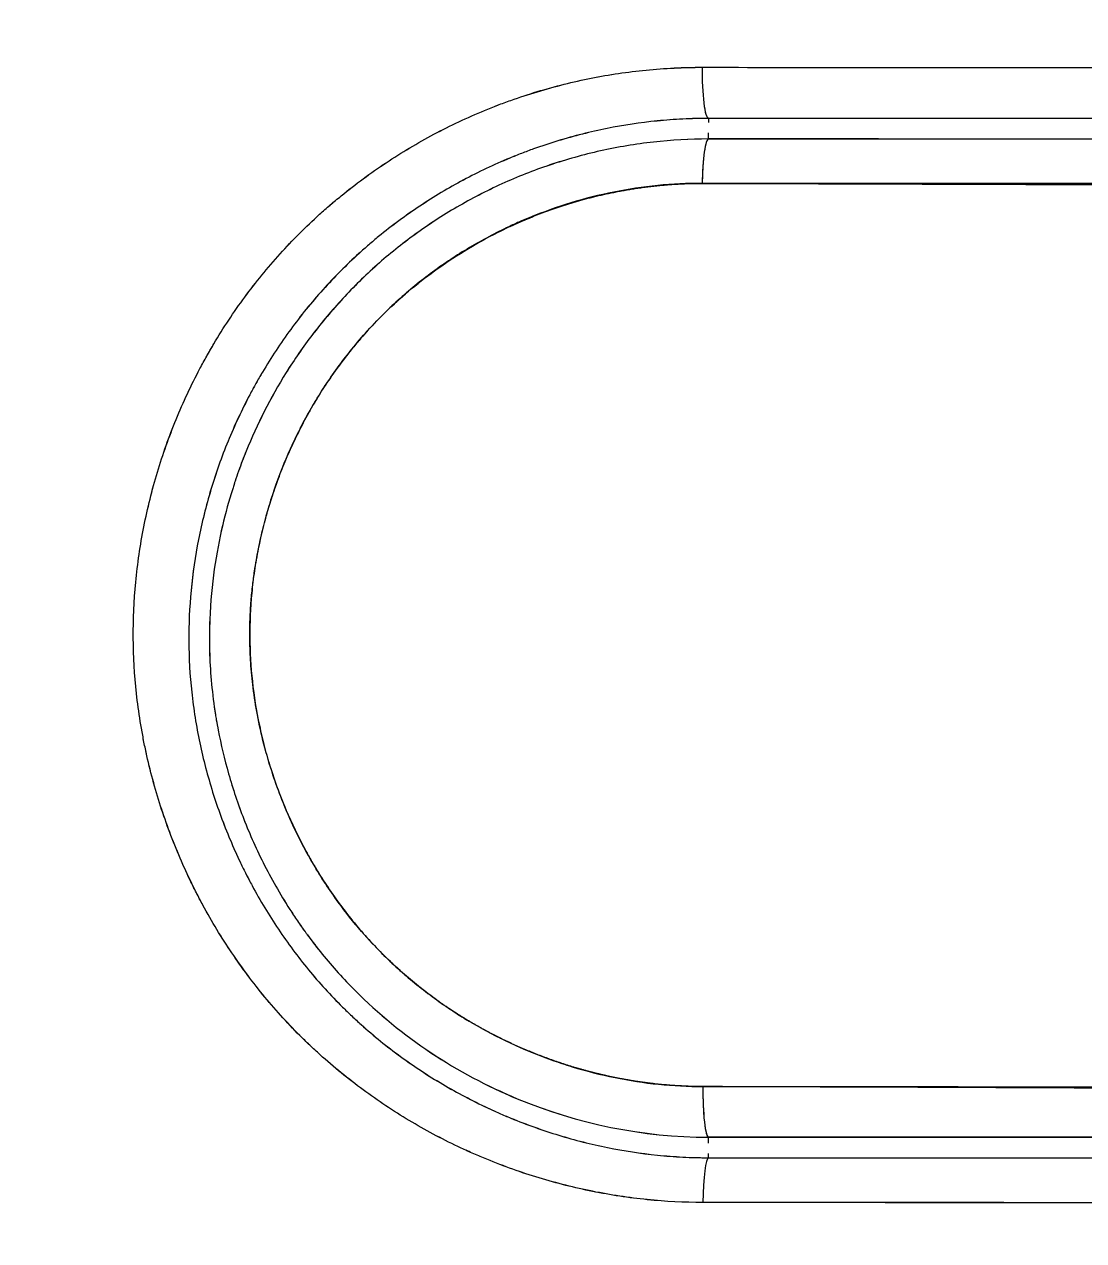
# Model space of a CAD drawing. Extents: x 2963 to 9049, y -570 to 1982.
# Drawn here: x 6629.05 to 6640.15, y 195.78 to 208.52 of the extents above; entities that cross this region are included whole.
import ezdxf

# ---------------------------------------------------------------- set-up
doc = ezdxf.new("R2010")
doc.units = 0
doc.header["$LTSCALE"] = 20
doc.header["$MEASUREMENT"] = 0
doc.layers.get('0').update_dxf_attribs({"linetype": 'CONTINUOUS'})
doc.layers.get('DEFPOINTS').update_dxf_attribs({"linetype": 'CONTINUOUS'})
doc.layers.add('1', color=7, linetype='CONTINUOUS')
doc.styles.get("Standard").update_dxf_attribs({"font": 'NanumGothic.ttf'})
doc.dimstyles.get("Standard").update_dxf_attribs({"dimtxt": 2.7, "dimasz": 2.5, "dimexe": 1.5, "dimexo": 1.5, "dimgap": 1.5, "dimtad": 1, "dimdec": 0, "dimlfac": 10, "dimzin": 0, "dimdsep": 46, "dimtxsty": 'Standard', "dimcen": 0, "dimclrt": 2, "dimadec": 0, "dimazin": 0, "dimtfac": 1, "dimtdec": 0, "dimtmove": 0, "dimatfit": 3, "dimfxl": 0, "dimtolj": 1, "dimtzin": 0, "dimarcsym": 0})

# ---------------------------------------------------------------- blocks, each defined once
blk = doc.blocks.new('*D22')
at = {"color": 3, "lineweight": -2}
for p, q in [((7168.25, 218.744), (7168.25, -486.679)), ((6412.928, -199.978), (6412.928, -486.679)), ((6436.928, -480.679), (7144.25, -480.679))]:
    blk.add_line(p, q, dxfattribs=at)
at = {"color": 3}
for points in [[(6436.928, -476.679), (6436.928, -484.679), (6412.928, -480.679)], [(7144.25, -476.679), (7144.25, -484.679), (7168.25, -480.679)]]:
    blk.add_solid(points, dxfattribs=at)
at = {"layer": 'DEFPOINTS', "color": 0}
for p in [(7168.25, 220.544), (6412.928, -198.178), (7168.25, -480.679)]:
    blk.add_point(p, dxfattribs=at)
at = {"color": 2, "insert": (6790.589, -455.752), "char_height": 24, "attachment_point": 5}
blk.add_mtext('\\A1;755', dxfattribs=at)
blk = doc.blocks.new('A$C232549f7')
at = {"layer": '1', "color": 0, "linetype": 'Continuous', "lineweight": 13}
for p, q in [((128.955, 119.72), (128.955, 119.677)), ((128.955, 108.832), (128.955, 108.877))]:
    blk.add_line(p, q, dxfattribs=at)
for centre, ratio, start_param, end_param in [((128.956, 120.22), 0.134436, 4.641146, 6.265572), ((128.957, 119.005), 0.132597, 3.159201, 4.642136), ((128.956, 109.546), 0.118699, 4.649885, 6.265608), ((128.956, 108.332), 0.116933, 3.159167, 4.650859)]:
    blk.add_ellipse(centre, major_axis=(0, -0.5), ratio=ratio, start_param=start_param, end_param=end_param, dxfattribs=at)
for points, degree, knots in [([(128.897, 108.363), (128.701, 108.363), (128.506, 108.373), (128.121, 108.412), (127.93, 108.441), (127.553, 108.517), (127.366, 108.564), (126.997, 108.676), (126.814, 108.741), (126.588, 108.834), (126.543, 108.853), (126.453, 108.892), (126.32, 108.953), (126.19, 109.017), (125.933, 109.153), (125.767, 109.251), (125.444, 109.463), (125.288, 109.576), (125.061, 109.759), (124.987, 109.822), (124.877, 109.92), (124.841, 109.953), (124.77, 110.019), (124.735, 110.053), (124.562, 110.224), (124.301, 110.509), (124.071, 110.819), (123.854, 111.139), (123.753, 111.306), (123.637, 111.521), (123.614, 111.564), (123.57, 111.651), (123.505, 111.782), (123.445, 111.915), (123.331, 112.183), (123.264, 112.365), (123.148, 112.735), (123.098, 112.923), (123.047, 113.162), (123.038, 113.21), (123.02, 113.307), (123.012, 113.355), (122.988, 113.501), (122.975, 113.598), (122.943, 113.89), (122.932, 114.084), (122.929, 114.472), (122.938, 114.667), (122.975, 115.055), (123.003, 115.249), (123.08, 115.637), (123.127, 115.827), (123.24, 116.202), (123.306, 116.386), (123.454, 116.748), (123.537, 116.925), (123.652, 117.143), (123.676, 117.186), (123.724, 117.272), (123.749, 117.315), (123.824, 117.443), (123.876, 117.526), (124.039, 117.771), (124.27, 118.085), (124.531, 118.375), (124.739, 118.582), (124.81, 118.65), (124.919, 118.749), (124.956, 118.781), (125.031, 118.845), (125.069, 118.877), (125.259, 119.033), (125.417, 119.148), (125.741, 119.364), (125.908, 119.463), (126.252, 119.646), (126.429, 119.729), (126.656, 119.823), (126.702, 119.841), (126.793, 119.876), (126.931, 119.927), (127.07, 119.972), (127.349, 120.057), (127.725, 120.151), (128.109, 120.208), (128.399, 120.237), (128.497, 120.244), (128.693, 120.253), (128.791, 120.256), (128.889, 120.256)], 3, [0, 0, 0, 0, 0.03125, 0.03125, 0.0625, 0.0625, 0.09375, 0.09375, 0.125, 0.125, 0.132812, 0.132812, 0.140625, 0.15625, 0.15625, 0.1875, 0.1875, 0.21875, 0.21875, 0.234375, 0.234375, 0.242188, 0.242188, 0.25, 0.25, 0.28125, 0.3125, 0.3125, 0.34375, 0.34375, 0.351563, 0.351563, 0.359375, 0.375, 0.375, 0.40625, 0.40625, 0.4375, 0.4375, 0.445313, 0.445313, 0.453125, 0.453125, 0.46875, 0.46875, 0.5, 0.5, 0.53125, 0.53125, 0.5625, 0.5625, 0.59375, 0.59375, 0.625, 0.625, 0.65625, 0.65625, 0.664063, 0.664063, 0.671875, 0.671875, 0.6875, 0.6875, 0.71875, 0.75, 0.75, 0.765625, 0.765625, 0.773438, 0.773438, 0.78125, 0.78125, 0.8125, 0.8125, 0.84375, 0.84375, 0.875, 0.875, 0.882813, 0.882813, 0.890625, 0.90625, 0.90625, 0.9375, 0.96875, 0.96875, 0.984375, 0.984375, 1, 1, 1, 1]), ([(128.889, 120.256), (129.905, 120.255), (130.922, 120.254), (132.957, 120.253), (133.976, 120.252), (135.505, 120.251), (136.015, 120.251), (136.781, 120.25), (137.036, 120.25), (137.419, 120.25), (137.546, 120.25), (137.802, 120.249), (137.929, 120.249), (139.078, 120.249), (140.1, 120.249), (143.164, 120.249), (145.208, 120.249), (149.295, 120.249), (151.34, 120.248), (157.473, 120.248), (161.562, 120.248), (169.744, 120.247), (173.836, 120.247), (177.929, 120.247)], 3, [0, 0, 0, 0, 0.0625, 0.0625, 0.125, 0.125, 0.15625, 0.15625, 0.171875, 0.171875, 0.179687, 0.179687, 0.1875, 0.1875, 0.25, 0.25, 0.375, 0.375, 0.5, 0.5, 0.75, 0.75, 1, 1, 1, 1]), ([(177.955, 119.72), (173.865, 119.72), (169.777, 119.72), (161.602, 119.72), (157.515, 119.72), (151.387, 119.72), (149.345, 119.72), (145.261, 119.72), (143.219, 119.72), (140.157, 119.72), (139.136, 119.72), (137.988, 119.72), (137.86, 119.72), (137.605, 119.72), (137.223, 119.72), (136.84, 119.72), (136.075, 119.72), (135.566, 119.72), (134.037, 119.72), (133.02, 119.72), (131.494, 119.72), (130.986, 119.72), (130.224, 119.72), (129.843, 119.72), (129.399, 119.72), (129.209, 119.72), (129.082, 119.72), (129.018, 119.72), (128.955, 119.72)], 3, [0, 0, 0, 0, 0.25, 0.25, 0.5, 0.5, 0.625, 0.625, 0.75, 0.75, 0.8125, 0.8125, 0.820312, 0.820312, 0.828125, 0.84375, 0.84375, 0.875, 0.875, 0.9375, 0.9375, 0.96875, 0.96875, 0.984375, 0.992187, 0.996094, 0.996094, 1, 1, 1, 1]), ([(128.955, 119.505), (128.94, 119.503), (128.906, 119.408), (128.892, 119.152), (128.89, 119.04)], 3, [0, 0, 0, 0, 0.500003, 1, 1, 1, 1]), ([(128.955, 119.509), (130.71, 119.507), (134.008, 119.506), (135.851, 119.505), (138.02, 119.504), (140.826, 119.504), (145.882, 119.504), (161.78, 119.503), (177.955, 119.509)], 2, [0, 0, 0, 0.142857, 0.142857, 0.25, 0.25, 0.5, 0.5, 1, 1, 1]), ([(128.955, 119.505), (129.019, 119.505), (129.082, 119.505), (129.209, 119.505), (129.4, 119.505), (129.844, 119.505), (130.225, 119.505), (130.987, 119.505), (131.495, 119.505), (133.021, 119.505), (134.039, 119.505), (135.568, 119.505), (136.077, 119.505), (136.842, 119.505), (137.097, 119.505), (137.48, 119.505), (137.607, 119.505), (137.862, 119.505), (139.01, 119.506), (140.159, 119.506), (143.221, 119.506), (145.262, 119.506), (149.346, 119.506), (151.389, 119.506), (157.516, 119.506), (161.603, 119.506), (169.777, 119.506), (173.866, 119.506), (177.955, 119.506)], 3, [0, 0, 0, 0, 0.003906, 0.003906, 0.007813, 0.015625, 0.03125, 0.03125, 0.0625, 0.0625, 0.125, 0.125, 0.15625, 0.15625, 0.171875, 0.171875, 0.179687, 0.179687, 0.1875, 0.25, 0.25, 0.375, 0.375, 0.5, 0.5, 0.75, 0.75, 1, 1, 1, 1]), ([(128.89, 119.04), (128.734, 119.04), (128.579, 119.032), (128.268, 119.002), (128.115, 118.978), (127.812, 118.918), (127.663, 118.88), (127.367, 118.791), (127.222, 118.739), (127.042, 118.665), (127.006, 118.65), (126.934, 118.618), (126.899, 118.602), (126.793, 118.552), (126.723, 118.517), (126.517, 118.408), (126.251, 118.249), (126.002, 118.065), (125.821, 117.918), (125.762, 117.867), (125.646, 117.762), (125.589, 117.708), (125.423, 117.542), (125.319, 117.426), (125.123, 117.186), (124.94, 116.936), (124.781, 116.668), (124.689, 116.494), (124.671, 116.459), (124.636, 116.389), (124.585, 116.283), (124.538, 116.176), (124.45, 115.96), (124.398, 115.813), (124.308, 115.516), (124.27, 115.365), (124.225, 115.136), (124.211, 115.058), (124.188, 114.903), (124.179, 114.825), (124.157, 114.593), (124.15, 114.438), (124.152, 114.129), (124.17, 113.821), (124.219, 113.515), (124.26, 113.324), (124.268, 113.285), (124.286, 113.21), (124.314, 113.096), (124.347, 112.985), (124.416, 112.764), (124.523, 112.474), (124.657, 112.196), (124.749, 112.026), (124.767, 111.992), (124.806, 111.924), (124.826, 111.891), (124.886, 111.791), (124.928, 111.726), (125.057, 111.533), (125.24, 111.287), (125.447, 111.06), (125.665, 110.844), (125.78, 110.741), (125.962, 110.595), (126.024, 110.548), (126.148, 110.457), (126.212, 110.413), (126.405, 110.286), (126.669, 110.131), (126.948, 110), (127.162, 109.912), (127.234, 109.884), (127.381, 109.832), (127.455, 109.807), (127.677, 109.74), (127.826, 109.702), (128.127, 109.641), (128.279, 109.617), (128.586, 109.586), (128.741, 109.578), (128.897, 109.578)], 3, [0, 0, 0, 0, 0.03125, 0.03125, 0.0625, 0.0625, 0.09375, 0.09375, 0.125, 0.125, 0.132812, 0.132812, 0.140625, 0.140625, 0.15625, 0.15625, 0.1875, 0.21875, 0.21875, 0.234375, 0.234375, 0.25, 0.25, 0.28125, 0.28125, 0.3125, 0.34375, 0.34375, 0.351562, 0.351562, 0.359375, 0.375, 0.375, 0.40625, 0.40625, 0.4375, 0.4375, 0.453125, 0.453125, 0.46875, 0.46875, 0.5, 0.5, 0.53125, 0.5625, 0.5625, 0.570312, 0.570312, 0.578125, 0.59375, 0.59375, 0.625, 0.65625, 0.65625, 0.664062, 0.664062, 0.671875, 0.671875, 0.6875, 0.6875, 0.71875, 0.75, 0.75, 0.78125, 0.78125, 0.796875, 0.796875, 0.8125, 0.8125, 0.84375, 0.875, 0.875, 0.890625, 0.890625, 0.90625, 0.90625, 0.9375, 0.9375, 0.96875, 0.96875, 1, 1, 1, 1]), ([(177.929, 119.032), (173.837, 119.032), (169.745, 119.033), (161.564, 119.033), (157.474, 119.033), (151.341, 119.034), (149.298, 119.034), (145.21, 119.034), (143.167, 119.034), (140.103, 119.034), (139.081, 119.035), (137.932, 119.035), (137.805, 119.035), (137.549, 119.035), (137.422, 119.035), (137.039, 119.035), (136.783, 119.035), (136.018, 119.036), (135.508, 119.036), (133.978, 119.037), (132.959, 119.037), (130.924, 119.039), (129.907, 119.039), (128.89, 119.04)], 3, [0, 0, 0, 0, 0.25, 0.25, 0.5, 0.5, 0.625, 0.625, 0.75, 0.75, 0.8125, 0.8125, 0.820312, 0.820312, 0.828125, 0.828125, 0.84375, 0.84375, 0.875, 0.875, 0.9375, 0.9375, 1, 1, 1, 1]), ([(128.897, 109.578), (128.897, 109.517), (128.898, 109.386), (128.911, 109.196), (128.933, 109.072), (128.948, 109.048), (128.955, 109.046)], 3, [0, 0, 0, 0, 0.250033, 0.500085, 0.750136, 1, 1, 1, 1]), ([(128.897, 109.578), (129.914, 109.577), (130.933, 109.576), (132.461, 109.575), (132.971, 109.575), (133.991, 109.574), (134.501, 109.574), (135.139, 109.573), (135.266, 109.573), (135.521, 109.573), (135.649, 109.573), (136.032, 109.573), (136.797, 109.573), (138.584, 109.573), (140.116, 109.573), (145.222, 109.572), (149.308, 109.572), (157.482, 109.571), (161.57, 109.571), (169.748, 109.571), (173.839, 109.57), (177.93, 109.57)], 3, [0, 0, 0, 0, 0.0625, 0.0625, 0.09375, 0.09375, 0.125, 0.125, 0.132813, 0.132813, 0.140625, 0.140625, 0.15625, 0.1875, 0.25, 0.25, 0.5, 0.5, 0.75, 0.75, 1, 1, 1, 1]), ([(177.955, 109.043), (164.833, 109.048), (151.284, 109.048), (145.703, 109.048), (139.573, 109.047), (136.169, 109.047), (134.259, 109.046), (131.734, 109.045), (128.955, 109.043)], 2, [0, 0, 0, 0.5, 0.5, 0.75, 0.75, 0.875, 0.875, 1, 1, 1]), ([(177.955, 109.046), (173.867, 109.046), (169.779, 109.046), (161.606, 109.046), (157.521, 109.046), (149.352, 109.046), (145.269, 109.046), (140.166, 109.046), (139.146, 109.046), (137.616, 109.046), (136.85, 109.046), (136.085, 109.046), (135.575, 109.046), (135.32, 109.046), (134.555, 109.046), (134.045, 109.046), (133.026, 109.046), (132.517, 109.046), (131.499, 109.046), (130.99, 109.046), (130.226, 109.046), (129.845, 109.046), (129.464, 109.046), (129.209, 109.046), (129.082, 109.046), (128.955, 109.046)], 3, [0, 0, 0, 0, 0.25, 0.25, 0.5, 0.5, 0.75, 0.75, 0.8125, 0.8125, 0.84375, 0.859375, 0.859375, 0.875, 0.875, 0.90625, 0.90625, 0.9375, 0.9375, 0.96875, 0.96875, 0.984375, 0.992188, 0.992188, 1, 1, 1, 1]), ([(128.955, 108.832), (129.082, 108.832), (129.209, 108.832), (129.463, 108.832), (129.845, 108.832), (130.226, 108.832), (130.989, 108.832), (131.498, 108.832), (132.517, 108.832), (133.026, 108.832), (134.046, 108.832), (134.555, 108.832), (135.193, 108.832), (135.32, 108.832), (135.575, 108.832), (135.958, 108.832), (136.851, 108.832), (138.636, 108.832), (140.167, 108.832), (145.269, 108.832), (149.352, 108.832), (161.605, 108.832), (169.778, 108.832), (177.955, 108.832)], 3, [0, 0, 0, 0, 0.007812, 0.007812, 0.015625, 0.03125, 0.03125, 0.0625, 0.0625, 0.09375, 0.09375, 0.125, 0.125, 0.132812, 0.132812, 0.140625, 0.15625, 0.1875, 0.25, 0.25, 0.5, 0.5, 1, 1, 1, 1]), ([(177.93, 108.356), (169.748, 108.356), (161.569, 108.357), (149.308, 108.358), (145.223, 108.358), (140.117, 108.358), (139.096, 108.359), (137.564, 108.359), (136.799, 108.359), (135.905, 108.359), (135.522, 108.359), (135.267, 108.359), (135.14, 108.359), (134.502, 108.359), (133.992, 108.359), (132.972, 108.36), (132.462, 108.36), (130.933, 108.361), (129.915, 108.362), (128.897, 108.363)], 3, [0, 0, 0, 0, 0.5, 0.5, 0.75, 0.75, 0.8125, 0.8125, 0.84375, 0.859375, 0.867187, 0.867187, 0.875, 0.875, 0.90625, 0.90625, 0.9375, 0.9375, 1, 1, 1, 1])]:
    blk.add_open_spline(points, degree=degree, knots=knots, dxfattribs=at)
at = {"layer": '1', "color": 0, "linetype": 'Continuous', "lineweight": 18}
for points, knots in [([(128.955, 119.72), (128.865, 119.72), (128.776, 119.718), (128.597, 119.709), (128.508, 119.702), (128.242, 119.676), (127.891, 119.623), (127.548, 119.536), (127.293, 119.459), (127.208, 119.431), (127.082, 119.386), (127.04, 119.37), (126.956, 119.338), (126.915, 119.321), (126.707, 119.235), (126.546, 119.159), (126.232, 118.991), (126.079, 118.9), (125.783, 118.702), (125.639, 118.596), (125.465, 118.454), (125.431, 118.425), (125.362, 118.366), (125.329, 118.336), (125.229, 118.245), (125.164, 118.183), (124.974, 117.993), (124.736, 117.728), (124.525, 117.44), (124.377, 117.215), (124.329, 117.139), (124.26, 117.022), (124.237, 116.983), (124.193, 116.904), (124.172, 116.865), (124.067, 116.665), (123.991, 116.503), (123.855, 116.172), (123.796, 116.003), (123.692, 115.66), (123.649, 115.486), (123.579, 115.131), (123.553, 114.953), (123.519, 114.598), (123.511, 114.421), (123.513, 114.065), (123.523, 113.888), (123.552, 113.621), (123.564, 113.532), (123.592, 113.354), (123.609, 113.266), (123.664, 113.004), (123.709, 112.832), (123.815, 112.494), (123.876, 112.327), (123.979, 112.082), (124.016, 112.001), (124.073, 111.881), (124.093, 111.841), (124.134, 111.761), (124.154, 111.722), (124.26, 111.525), (124.444, 111.22), (124.654, 110.938), (124.878, 110.665), (124.997, 110.535), (125.154, 110.379), (125.186, 110.348), (125.251, 110.287), (125.284, 110.257), (125.384, 110.167), (125.451, 110.11), (125.658, 109.942), (125.801, 109.838), (126.095, 109.645), (126.247, 109.555), (126.482, 109.431), (126.561, 109.392), (126.682, 109.335), (126.722, 109.317), (126.804, 109.281), (126.845, 109.263), (127.051, 109.178), (127.218, 109.119), (127.556, 109.016), (127.726, 108.973), (128.071, 108.904), (128.245, 108.877), (128.509, 108.85), (128.598, 108.843), (128.731, 108.837), (128.798, 108.834), (128.865, 108.833), (128.91, 108.832), (128.932, 108.832), (128.955, 108.832)], [0, 0, 0, 0, 0.015625, 0.015625, 0.03125, 0.03125, 0.0625, 0.09375, 0.09375, 0.109375, 0.109375, 0.117187, 0.117187, 0.125, 0.125, 0.15625, 0.15625, 0.1875, 0.1875, 0.21875, 0.21875, 0.226562, 0.226562, 0.234375, 0.234375, 0.25, 0.25, 0.28125, 0.3125, 0.3125, 0.328125, 0.328125, 0.335937, 0.335937, 0.34375, 0.34375, 0.375, 0.375, 0.40625, 0.40625, 0.4375, 0.4375, 0.46875, 0.46875, 0.5, 0.5, 0.53125, 0.53125, 0.546875, 0.546875, 0.5625, 0.5625, 0.59375, 0.59375, 0.625, 0.625, 0.640625, 0.640625, 0.648438, 0.648438, 0.65625, 0.65625, 0.6875, 0.71875, 0.71875, 0.75, 0.75, 0.757813, 0.757813, 0.765625, 0.765625, 0.78125, 0.78125, 0.8125, 0.8125, 0.84375, 0.84375, 0.859375, 0.859375, 0.867188, 0.867188, 0.875, 0.875, 0.90625, 0.90625, 0.9375, 0.9375, 0.96875, 0.96875, 0.984375, 0.984375, 0.992188, 0.996094, 0.996094, 1, 1, 1, 1]), ([(128.955, 119.505), (128.761, 119.505), (128.376, 119.483), (127.82, 119.389), (127.466, 119.29), (127.121, 119.174), (126.954, 119.108), (126.629, 118.96), (126.472, 118.879), (126.17, 118.703), (126.024, 118.607), (125.745, 118.405), (125.611, 118.298), (125.357, 118.072), (125.237, 117.955), (125.012, 117.71), (124.906, 117.584), (124.709, 117.326), (124.617, 117.193), (124.365, 116.79), (124.226, 116.513), (124.085, 116.164), (124.045, 116.059), (124.007, 115.95), (123.993, 115.908), (123.991, 115.901), (123.99, 115.899), (123.99, 115.898), (123.99, 115.897), (123.989, 115.896), (123.987, 115.888), (123.98, 115.866), (123.937, 115.732), (123.897, 115.589), (123.832, 115.311), (123.803, 115.16), (123.756, 114.833), (123.739, 114.657), (123.725, 114.282), (123.727, 114.083), (123.752, 113.769), (123.764, 113.662), (123.781, 113.538), (123.785, 113.518), (123.788, 113.496), (123.789, 113.488), (123.789, 113.487), (123.789, 113.486), (123.789, 113.486), (123.79, 113.484), (123.79, 113.481), (123.794, 113.459), (123.803, 113.402), (123.839, 113.2), (123.884, 113.009), (123.973, 112.698), (124.026, 112.54), (124.151, 112.218), (124.223, 112.056), (124.39, 111.73), (124.484, 111.566), (124.617, 111.363), (124.657, 111.302), (124.702, 111.239), (124.719, 111.215), (124.722, 111.212), (124.723, 111.209), (124.724, 111.208), (124.728, 111.203), (124.738, 111.19), (124.798, 111.107), (124.961, 110.895), (125.134, 110.704), (125.497, 110.34), (125.763, 110.122), (126.333, 109.743), (126.637, 109.581), (127.584, 109.188), (128.267, 109.047), (128.955, 109.046)], [0, 0, 0, 0, 0.03125, 0.0625, 0.09375, 0.09375, 0.125, 0.125, 0.15625, 0.15625, 0.1875, 0.1875, 0.21875, 0.21875, 0.25, 0.25, 0.28125, 0.28125, 0.3125, 0.3125, 0.375, 0.375, 0.390625, 0.398438, 0.399414, 0.399902, 0.399902, 0.400024, 0.400024, 0.400146, 0.400391, 0.402344, 0.40625, 0.4375, 0.4375, 0.46875, 0.46875, 0.5, 0.5, 0.53125, 0.53125, 0.546875, 0.546875, 0.548828, 0.549805, 0.549927, 0.549988, 0.549988, 0.550049, 0.550049, 0.550293, 0.550781, 0.554687, 0.5625, 0.59375, 0.59375, 0.625, 0.625, 0.65625, 0.65625, 0.6875, 0.6875, 0.695312, 0.699219, 0.699707, 0.699951, 0.699951, 0.700195, 0.700195, 0.701172, 0.703125, 0.71875, 0.75, 0.75, 0.8125, 0.8125, 0.875, 0.875, 1, 1, 1, 1]), ([(128.897, 109.578), (128.886, 109.578), (128.862, 109.578), (128.828, 109.578), (128.793, 109.579), (128.758, 109.58), (128.724, 109.581), (128.689, 109.583), (128.654, 109.584), (128.62, 109.586), (128.585, 109.589), (128.551, 109.591), (128.516, 109.594), (128.481, 109.597), (128.447, 109.6), (128.412, 109.604), (128.378, 109.608), (128.343, 109.612), (128.309, 109.616), (128.274, 109.621), (128.24, 109.626), (128.206, 109.631), (128.171, 109.636), (128.137, 109.642), (128.103, 109.648), (128.069, 109.654), (128.035, 109.66), (128.001, 109.667), (127.966, 109.673), (127.932, 109.681), (127.899, 109.688), (127.865, 109.696), (127.831, 109.703), (127.797, 109.711), (127.763, 109.72), (127.73, 109.728), (127.696, 109.737), (127.662, 109.746), (127.629, 109.755), (127.595, 109.765), (127.562, 109.775), (127.529, 109.785), (127.496, 109.795), (127.462, 109.806), (127.429, 109.816), (127.396, 109.827), (127.363, 109.838), (127.331, 109.85), (127.298, 109.861), (127.265, 109.873), (127.233, 109.885), (127.2, 109.898), (127.168, 109.91), (127.135, 109.923), (127.103, 109.936), (127.071, 109.949), (127.039, 109.963), (127.007, 109.977), (126.975, 109.991), (126.943, 110.005), (126.912, 110.019), (126.88, 110.034), (126.849, 110.049), (126.818, 110.064), (126.786, 110.079), (126.755, 110.094), (126.724, 110.11), (126.693, 110.126), (126.663, 110.142), (126.632, 110.158), (126.602, 110.175), (126.571, 110.192), (126.541, 110.209), (126.511, 110.226), (126.481, 110.243), (126.451, 110.261), (126.421, 110.279), (126.392, 110.297), (126.362, 110.315), (126.333, 110.334), (126.304, 110.352), (126.274, 110.371), (126.246, 110.39), (126.217, 110.41), (126.188, 110.429), (126.16, 110.449), (126.112, 110.482), (126.031, 110.541), (125.903, 110.64), (125.736, 110.78), (125.534, 110.969), (125.306, 111.214), (125.056, 111.528), (124.823, 111.885), (124.63, 112.248), (124.493, 112.563), (124.384, 112.862), (124.297, 113.157), (124.229, 113.462), (124.185, 113.747), (124.16, 114.01), (124.15, 114.249), (124.153, 114.466), (124.164, 114.657), (124.18, 114.825), (124.199, 114.969), (124.224, 115.125), (124.259, 115.302), (124.31, 115.509), (124.37, 115.716), (124.44, 115.923), (124.521, 116.129), (124.612, 116.334), (124.714, 116.538), (124.826, 116.739), (124.95, 116.938), (125.082, 117.127), (125.226, 117.314), (125.389, 117.505), (125.586, 117.708), (125.819, 117.919), (126.09, 118.133), (126.403, 118.341), (126.64, 118.473), (126.778, 118.541), (126.804, 118.554), (126.831, 118.567), (126.858, 118.58), (126.887, 118.593), (126.916, 118.607), (126.947, 118.621), (126.978, 118.635), (127.01, 118.649), (127.044, 118.663), (127.078, 118.677), (127.113, 118.691), (127.149, 118.706), (127.186, 118.72), (127.223, 118.734), (127.262, 118.749), (127.302, 118.763), (127.343, 118.777), (127.385, 118.792), (127.427, 118.806), (127.471, 118.82), (127.516, 118.833), (127.561, 118.847), (127.608, 118.861), (127.656, 118.874), (127.705, 118.887), (127.754, 118.899), (127.805, 118.912), (127.857, 118.924), (127.909, 118.935), (127.963, 118.946), (128.018, 118.957), (128.074, 118.967), (128.131, 118.977), (128.188, 118.986), (128.247, 118.995), (128.307, 119.003), (128.368, 119.01), (128.43, 119.017), (128.493, 119.023), (128.557, 119.028), (128.622, 119.032), (128.687, 119.036), (128.754, 119.038), (128.822, 119.04), (128.868, 119.04), (128.891, 119.04)], [0, 0, 0, 0, 0.002336, 0.004671, 0.007007, 0.009344, 0.01168, 0.014017, 0.016354, 0.018691, 0.021029, 0.023367, 0.025705, 0.028043, 0.030382, 0.032722, 0.035061, 0.037401, 0.039741, 0.042082, 0.044423, 0.046764, 0.049106, 0.051448, 0.05379, 0.056133, 0.058476, 0.060819, 0.063163, 0.065507, 0.067851, 0.070196, 0.07254, 0.074886, 0.077231, 0.079577, 0.081923, 0.084269, 0.086616, 0.088962, 0.091309, 0.093657, 0.096004, 0.098352, 0.100699, 0.103047, 0.105395, 0.107744, 0.110092, 0.11244, 0.114789, 0.117137, 0.119486, 0.121835, 0.124184, 0.126532, 0.128881, 0.13123, 0.133579, 0.135927, 0.138276, 0.140624, 0.142973, 0.145321, 0.147669, 0.150017, 0.152365, 0.154713, 0.15706, 0.159407, 0.161754, 0.164101, 0.166448, 0.168794, 0.17114, 0.173485, 0.17583, 0.178175, 0.18052, 0.182864, 0.185207, 0.187551, 0.189894, 0.192236, 0.194578, 0.19692, 0.199261, 0.206295, 0.21722, 0.232029, 0.250715, 0.273284, 0.299755, 0.331937, 0.359601, 0.382714, 0.401265, 0.423889, 0.444864, 0.464195, 0.481897, 0.497981, 0.512459, 0.525337, 0.536619, 0.546303, 0.554389, 0.568392, 0.582599, 0.59701, 0.611623, 0.626438, 0.641452, 0.656667, 0.672085, 0.687709, 0.703542, 0.718243, 0.735063, 0.753995, 0.775031, 0.798165, 0.823379, 0.850668, 0.852549, 0.85449, 0.856491, 0.858552, 0.860674, 0.862856, 0.865098, 0.8674, 0.869762, 0.872185, 0.874667, 0.877211, 0.879814, 0.882479, 0.885203, 0.887988, 0.890834, 0.89374, 0.896707, 0.899734, 0.902822, 0.905971, 0.90918, 0.912451, 0.915782, 0.919175, 0.922628, 0.926143, 0.929719, 0.933356, 0.937055, 0.940815, 0.944637, 0.94852, 0.952466, 0.956473, 0.960543, 0.964675, 0.968869, 0.973127, 0.977447, 0.98183, 0.986277, 0.990787, 0.995361, 1, 1, 1, 1]), ([(128.891, 119.04), (130.335, 119.036), (131.781, 119.031), (133.952, 119.025), (134.675, 119.023), (136.123, 119.019), (136.847, 119.017), (137.571, 119.015)], [0, 0, 0, 0, 0.5, 0.5, 0.75, 0.75, 1, 1, 1, 1])]:
    blk.add_open_spline(points, degree=3, knots=knots, dxfattribs=at)
at = {"layer": '1', "color": 0, "linetype": 'Continuous', "lineweight": 13}
for points in [[(128.955, 119.505), (128.955, 119.526), (128.955, 119.547), (128.955, 119.568)], [(128.955, 108.986), (128.955, 109.006), (128.955, 109.026), (128.955, 109.046)], [(128.955, 108.986), (128.955, 109.006), (128.955, 109.026), (128.955, 109.046)]]:
    blk.add_open_spline(points, degree=3, dxfattribs=at)
at = {"layer": '1', "color": 0, "linetype": 'Continuous', "lineweight": 18}
blk.add_open_spline([(135.446, 109.552), (133.263, 109.56), (131.08, 109.569), (128.897, 109.578)], degree=3, dxfattribs=at)

msp = doc.modelspace()

# ---------------------------------------------------------------- linework, layer by layer
at = {"layer": '1', "color": 0, "linetype": 'Continuous', "lineweight": 13}
for p, q in [((6636.219, 207.533), (6636.219, 207.489)), ((6636.219, 196.644), (6636.219, 196.689))]:
    msp.add_line(p, q, dxfattribs=at)
for centre, ratio, start_param, end_param in [((6636.22, 208.033), 0.134436, 4.641146, 6.265572), ((6636.22, 206.817), 0.132597, 3.159201, 4.642136), ((6636.22, 197.359), 0.118699, 4.649885, 6.265608), ((6636.22, 196.144), 0.116933, 3.159167, 4.650859)]:
    msp.add_ellipse(centre, major_axis=(0, -0.5), ratio=ratio, start_param=start_param, end_param=end_param, dxfattribs=at)
for points, degree, knots in [([(6636.161, 196.175), (6635.965, 196.175), (6635.77, 196.185), (6635.385, 196.225), (6635.194, 196.254), (6634.817, 196.33), (6634.63, 196.377), (6634.261, 196.489), (6634.078, 196.554), (6633.852, 196.646), (6633.807, 196.666), (6633.717, 196.705), (6633.584, 196.765), (6633.454, 196.83), (6633.197, 196.965), (6633.031, 197.063), (6632.708, 197.275), (6632.552, 197.389), (6632.325, 197.572), (6632.25, 197.634), (6632.141, 197.732), (6632.105, 197.765), (6632.034, 197.832), (6631.999, 197.866), (6631.826, 198.036), (6631.565, 198.322), (6631.334, 198.631), (6631.118, 198.952), (6631.017, 199.118), (6630.901, 199.333), (6630.878, 199.377), (6630.833, 199.464), (6630.768, 199.595), (6630.708, 199.728), (6630.595, 199.996), (6630.528, 200.178), (6630.411, 200.548), (6630.362, 200.736), (6630.311, 200.975), (6630.302, 201.023), (6630.284, 201.119), (6630.275, 201.168), (6630.252, 201.313), (6630.239, 201.411), (6630.207, 201.702), (6630.196, 201.896), (6630.193, 202.285), (6630.202, 202.479), (6630.239, 202.867), (6630.267, 203.061), (6630.344, 203.449), (6630.391, 203.64), (6630.504, 204.015), (6630.569, 204.199), (6630.718, 204.56), (6630.801, 204.738), (6630.916, 204.955), (6630.94, 204.999), (6630.988, 205.085), (6631.013, 205.128), (6631.088, 205.255), (6631.14, 205.338), (6631.303, 205.583), (6631.534, 205.898), (6631.795, 206.187), (6632.003, 206.394), (6632.074, 206.462), (6632.183, 206.561), (6632.22, 206.594), (6632.295, 206.658), (6632.333, 206.689), (6632.523, 206.845), (6632.681, 206.961), (6633.005, 207.176), (6633.172, 207.276), (6633.516, 207.458), (6633.693, 207.541), (6633.92, 207.635), (6633.965, 207.653), (6634.057, 207.688), (6634.195, 207.739), (6634.333, 207.785), (6634.613, 207.869), (6634.989, 207.963), (6635.372, 208.02), (6635.663, 208.049), (6635.761, 208.056), (6635.957, 208.066), (6636.055, 208.068), (6636.153, 208.068)], 3, [0, 0, 0, 0, 0.03125, 0.03125, 0.0625, 0.0625, 0.09375, 0.09375, 0.125, 0.125, 0.132812, 0.132812, 0.140625, 0.15625, 0.15625, 0.1875, 0.1875, 0.21875, 0.21875, 0.234375, 0.234375, 0.242188, 0.242188, 0.25, 0.25, 0.28125, 0.3125, 0.3125, 0.34375, 0.34375, 0.351563, 0.351563, 0.359375, 0.375, 0.375, 0.40625, 0.40625, 0.4375, 0.4375, 0.445313, 0.445313, 0.453125, 0.453125, 0.46875, 0.46875, 0.5, 0.5, 0.53125, 0.53125, 0.5625, 0.5625, 0.59375, 0.59375, 0.625, 0.625, 0.65625, 0.65625, 0.664063, 0.664063, 0.671875, 0.671875, 0.6875, 0.6875, 0.71875, 0.75, 0.75, 0.765625, 0.765625, 0.773438, 0.773438, 0.78125, 0.78125, 0.8125, 0.8125, 0.84375, 0.84375, 0.875, 0.875, 0.882813, 0.882813, 0.890625, 0.90625, 0.90625, 0.9375, 0.96875, 0.96875, 0.984375, 0.984375, 1, 1, 1, 1]), ([(6636.153, 208.068), (6637.169, 208.067), (6638.185, 208.067), (6640.221, 208.065), (6641.24, 208.064), (6642.769, 208.063), (6643.279, 208.063), (6644.045, 208.062), (6644.3, 208.062), (6644.683, 208.062), (6644.81, 208.062), (6645.066, 208.062), (6645.193, 208.062), (6646.342, 208.062), (6647.364, 208.062), (6650.428, 208.061), (6652.472, 208.061), (6656.559, 208.061), (6658.603, 208.061), (6664.736, 208.06), (6668.826, 208.06), (6677.008, 208.06), (6681.1, 208.059), (6685.193, 208.059)], 3, [0, 0, 0, 0, 0.0625, 0.0625, 0.125, 0.125, 0.15625, 0.15625, 0.171875, 0.171875, 0.179687, 0.179687, 0.1875, 0.1875, 0.25, 0.25, 0.375, 0.375, 0.5, 0.5, 0.75, 0.75, 1, 1, 1, 1]), ([(6685.219, 207.532), (6681.129, 207.532), (6677.041, 207.532), (6668.866, 207.532), (6664.779, 207.532), (6658.651, 207.532), (6656.609, 207.532), (6652.524, 207.532), (6650.483, 207.532), (6647.42, 207.532), (6646.4, 207.532), (6645.252, 207.532), (6645.124, 207.532), (6644.869, 207.533), (6644.486, 207.533), (6644.104, 207.533), (6643.339, 207.533), (6642.83, 207.533), (6641.301, 207.533), (6640.283, 207.533), (6638.758, 207.533), (6638.25, 207.533), (6637.488, 207.533), (6637.107, 207.533), (6636.663, 207.533), (6636.472, 207.533), (6636.346, 207.533), (6636.282, 207.533), (6636.219, 207.533)], 3, [0, 0, 0, 0, 0.25, 0.25, 0.5, 0.5, 0.625, 0.625, 0.75, 0.75, 0.8125, 0.8125, 0.820312, 0.820312, 0.828125, 0.84375, 0.84375, 0.875, 0.875, 0.9375, 0.9375, 0.96875, 0.96875, 0.984375, 0.992187, 0.996094, 0.996094, 1, 1, 1, 1]), ([(6636.219, 207.317), (6636.204, 207.315), (6636.17, 207.22), (6636.155, 206.965), (6636.154, 206.852)], 3, [0, 0, 0, 0, 0.500003, 1, 1, 1, 1]), ([(6636.219, 207.322), (6637.974, 207.32), (6641.271, 207.318), (6643.115, 207.317), (6645.284, 207.317), (6648.09, 207.316), (6653.145, 207.316), (6669.044, 207.316), (6685.219, 207.322)], 2, [0, 0, 0, 0.142857, 0.142857, 0.25, 0.25, 0.5, 0.5, 1, 1, 1]), ([(6636.219, 207.317), (6636.283, 207.317), (6636.346, 207.317), (6636.473, 207.317), (6636.663, 207.317), (6637.108, 207.317), (6637.489, 207.317), (6638.251, 207.317), (6638.759, 207.317), (6640.285, 207.318), (6641.303, 207.318), (6642.831, 207.318), (6643.341, 207.318), (6644.106, 207.318), (6644.361, 207.318), (6644.744, 207.318), (6644.871, 207.318), (6645.126, 207.318), (6646.274, 207.318), (6647.422, 207.318), (6650.484, 207.318), (6652.526, 207.318), (6656.61, 207.318), (6658.652, 207.318), (6664.78, 207.318), (6668.867, 207.318), (6677.041, 207.318), (6681.13, 207.318), (6685.219, 207.318)], 3, [0, 0, 0, 0, 0.003906, 0.003906, 0.007813, 0.015625, 0.03125, 0.03125, 0.0625, 0.0625, 0.125, 0.125, 0.15625, 0.15625, 0.171875, 0.171875, 0.179687, 0.179687, 0.1875, 0.25, 0.25, 0.375, 0.375, 0.5, 0.5, 0.75, 0.75, 1, 1, 1, 1]), ([(6636.154, 206.852), (6635.998, 206.853), (6635.843, 206.845), (6635.532, 206.814), (6635.379, 206.791), (6635.076, 206.73), (6634.926, 206.693), (6634.631, 206.603), (6634.485, 206.551), (6634.306, 206.477), (6634.27, 206.462), (6634.198, 206.431), (6634.163, 206.414), (6634.057, 206.364), (6633.987, 206.33), (6633.781, 206.22), (6633.515, 206.062), (6633.266, 205.878), (6633.085, 205.73), (6633.026, 205.679), (6632.91, 205.575), (6632.853, 205.52), (6632.687, 205.354), (6632.583, 205.239), (6632.387, 204.998), (6632.204, 204.748), (6632.045, 204.48), (6631.953, 204.307), (6631.935, 204.272), (6631.9, 204.202), (6631.849, 204.096), (6631.802, 203.988), (6631.713, 203.772), (6631.661, 203.626), (6631.572, 203.329), (6631.534, 203.178), (6631.488, 202.948), (6631.475, 202.871), (6631.452, 202.715), (6631.443, 202.638), (6631.42, 202.405), (6631.413, 202.25), (6631.416, 201.942), (6631.434, 201.634), (6631.483, 201.327), (6631.523, 201.136), (6631.532, 201.098), (6631.55, 201.022), (6631.578, 200.909), (6631.611, 200.797), (6631.68, 200.576), (6631.787, 200.287), (6631.92, 200.009), (6632.012, 199.838), (6632.031, 199.804), (6632.07, 199.737), (6632.089, 199.703), (6632.15, 199.603), (6632.191, 199.538), (6632.321, 199.346), (6632.504, 199.099), (6632.711, 198.873), (6632.929, 198.656), (6633.044, 198.554), (6633.226, 198.407), (6633.287, 198.36), (6633.412, 198.269), (6633.476, 198.225), (6633.669, 198.099), (6633.933, 197.943), (6634.212, 197.813), (6634.426, 197.724), (6634.498, 197.696), (6634.645, 197.644), (6634.719, 197.62), (6634.94, 197.552), (6635.09, 197.514), (6635.391, 197.453), (6635.543, 197.43), (6635.85, 197.398), (6636.005, 197.39), (6636.161, 197.39)], 3, [0, 0, 0, 0, 0.03125, 0.03125, 0.0625, 0.0625, 0.09375, 0.09375, 0.125, 0.125, 0.132812, 0.132812, 0.140625, 0.140625, 0.15625, 0.15625, 0.1875, 0.21875, 0.21875, 0.234375, 0.234375, 0.25, 0.25, 0.28125, 0.28125, 0.3125, 0.34375, 0.34375, 0.351562, 0.351562, 0.359375, 0.375, 0.375, 0.40625, 0.40625, 0.4375, 0.4375, 0.453125, 0.453125, 0.46875, 0.46875, 0.5, 0.5, 0.53125, 0.5625, 0.5625, 0.570312, 0.570312, 0.578125, 0.59375, 0.59375, 0.625, 0.65625, 0.65625, 0.664062, 0.664062, 0.671875, 0.671875, 0.6875, 0.6875, 0.71875, 0.75, 0.75, 0.78125, 0.78125, 0.796875, 0.796875, 0.8125, 0.8125, 0.84375, 0.875, 0.875, 0.890625, 0.890625, 0.90625, 0.90625, 0.9375, 0.9375, 0.96875, 0.96875, 1, 1, 1, 1]), ([(6685.193, 206.844), (6681.1, 206.845), (6677.009, 206.845), (6668.828, 206.846), (6664.738, 206.846), (6658.605, 206.846), (6656.561, 206.846), (6652.474, 206.847), (6650.431, 206.847), (6647.366, 206.847), (6646.345, 206.847), (6645.196, 206.847), (6645.068, 206.847), (6644.813, 206.847), (6644.685, 206.847), (6644.303, 206.847), (6644.047, 206.847), (6643.282, 206.848), (6642.772, 206.848), (6641.242, 206.849), (6640.223, 206.85), (6638.187, 206.851), (6637.17, 206.852), (6636.154, 206.852)], 3, [0, 0, 0, 0, 0.25, 0.25, 0.5, 0.5, 0.625, 0.625, 0.75, 0.75, 0.8125, 0.8125, 0.820312, 0.820312, 0.828125, 0.828125, 0.84375, 0.84375, 0.875, 0.875, 0.9375, 0.9375, 1, 1, 1, 1]), ([(6636.161, 197.39), (6636.161, 197.33), (6636.162, 197.198), (6636.175, 197.009), (6636.197, 196.885), (6636.212, 196.86), (6636.219, 196.859)], 3, [0, 0, 0, 0, 0.250033, 0.500085, 0.750136, 1, 1, 1, 1]), ([(6636.161, 197.39), (6637.178, 197.389), (6638.196, 197.389), (6639.725, 197.388), (6640.235, 197.387), (6641.254, 197.386), (6641.765, 197.386), (6642.402, 197.386), (6642.53, 197.386), (6642.785, 197.385), (6642.913, 197.385), (6643.296, 197.385), (6644.061, 197.385), (6645.848, 197.385), (6647.38, 197.385), (6652.485, 197.385), (6656.571, 197.384), (6664.746, 197.384), (6668.834, 197.384), (6677.012, 197.383), (6681.103, 197.383), (6685.194, 197.382)], 3, [0, 0, 0, 0, 0.0625, 0.0625, 0.09375, 0.09375, 0.125, 0.125, 0.132813, 0.132813, 0.140625, 0.140625, 0.15625, 0.1875, 0.25, 0.25, 0.5, 0.5, 0.75, 0.75, 1, 1, 1, 1]), ([(6685.219, 196.856), (6672.097, 196.86), (6658.548, 196.86), (6652.967, 196.86), (6646.837, 196.859), (6643.433, 196.859), (6641.523, 196.858), (6638.998, 196.857), (6636.219, 196.855)], 2, [0, 0, 0, 0.5, 0.5, 0.75, 0.75, 0.875, 0.875, 1, 1, 1]), ([(6685.219, 196.859), (6681.13, 196.859), (6677.043, 196.859), (6668.87, 196.859), (6664.785, 196.859), (6656.616, 196.859), (6652.533, 196.859), (6647.43, 196.859), (6646.41, 196.859), (6644.879, 196.859), (6644.114, 196.859), (6643.349, 196.859), (6642.839, 196.859), (6642.584, 196.859), (6641.819, 196.859), (6641.309, 196.859), (6640.29, 196.859), (6639.781, 196.859), (6638.762, 196.859), (6638.253, 196.859), (6637.49, 196.859), (6637.109, 196.859), (6636.728, 196.859), (6636.473, 196.859), (6636.346, 196.859), (6636.219, 196.859)], 3, [0, 0, 0, 0, 0.25, 0.25, 0.5, 0.5, 0.75, 0.75, 0.8125, 0.8125, 0.84375, 0.859375, 0.859375, 0.875, 0.875, 0.90625, 0.90625, 0.9375, 0.9375, 0.96875, 0.96875, 0.984375, 0.992188, 0.992188, 1, 1, 1, 1]), ([(6636.219, 196.644), (6636.346, 196.644), (6636.473, 196.644), (6636.727, 196.644), (6637.109, 196.644), (6637.49, 196.644), (6638.253, 196.644), (6638.762, 196.644), (6639.781, 196.644), (6640.29, 196.644), (6641.309, 196.644), (6641.819, 196.644), (6642.457, 196.645), (6642.584, 196.645), (6642.839, 196.645), (6643.222, 196.645), (6644.115, 196.645), (6645.9, 196.645), (6647.431, 196.645), (6652.533, 196.645), (6656.616, 196.645), (6668.869, 196.645), (6677.042, 196.645), (6685.219, 196.645)], 3, [0, 0, 0, 0, 0.007812, 0.007812, 0.015625, 0.03125, 0.03125, 0.0625, 0.0625, 0.09375, 0.09375, 0.125, 0.125, 0.132812, 0.132812, 0.140625, 0.15625, 0.1875, 0.25, 0.25, 0.5, 0.5, 1, 1, 1, 1]), ([(6685.194, 196.168), (6677.011, 196.169), (6668.833, 196.169), (6656.572, 196.17), (6652.486, 196.17), (6647.381, 196.171), (6646.36, 196.171), (6644.828, 196.171), (6644.062, 196.171), (6643.169, 196.171), (6642.786, 196.171), (6642.531, 196.171), (6642.404, 196.171), (6641.766, 196.171), (6641.255, 196.172), (6640.235, 196.172), (6639.726, 196.173), (6638.197, 196.174), (6637.179, 196.174), (6636.161, 196.175)], 3, [0, 0, 0, 0, 0.5, 0.5, 0.75, 0.75, 0.8125, 0.8125, 0.84375, 0.859375, 0.867187, 0.867187, 0.875, 0.875, 0.90625, 0.90625, 0.9375, 0.9375, 1, 1, 1, 1])]:
    msp.add_open_spline(points, degree=degree, knots=knots, dxfattribs=at)
at = {"layer": '1', "color": 0, "linetype": 'Continuous', "lineweight": 18}
for points, knots in [([(6636.219, 207.533), (6636.129, 207.533), (6636.04, 207.53), (6635.861, 207.521), (6635.771, 207.515), (6635.506, 207.488), (6635.155, 207.435), (6634.812, 207.349), (6634.557, 207.271), (6634.472, 207.243), (6634.346, 207.198), (6634.304, 207.182), (6634.22, 207.15), (6634.179, 207.134), (6633.971, 207.048), (6633.81, 206.971), (6633.496, 206.804), (6633.343, 206.712), (6633.047, 206.515), (6632.903, 206.409), (6632.729, 206.266), (6632.695, 206.237), (6632.626, 206.178), (6632.592, 206.148), (6632.492, 206.058), (6632.428, 205.996), (6632.238, 205.806), (6632, 205.54), (6631.789, 205.252), (6631.64, 205.028), (6631.593, 204.951), (6631.524, 204.835), (6631.501, 204.796), (6631.457, 204.717), (6631.436, 204.677), (6631.33, 204.478), (6631.255, 204.315), (6631.119, 203.984), (6631.059, 203.816), (6630.956, 203.473), (6630.913, 203.298), (6630.843, 202.943), (6630.817, 202.766), (6630.783, 202.411), (6630.775, 202.233), (6630.777, 201.878), (6630.787, 201.7), (6630.816, 201.433), (6630.828, 201.344), (6630.856, 201.167), (6630.872, 201.078), (6630.928, 200.816), (6630.973, 200.644), (6631.079, 200.306), (6631.14, 200.14), (6631.243, 199.895), (6631.28, 199.814), (6631.337, 199.693), (6631.357, 199.653), (6631.397, 199.574), (6631.418, 199.534), (6631.524, 199.337), (6631.708, 199.033), (6631.918, 198.75), (6632.142, 198.478), (6632.261, 198.347), (6632.418, 198.191), (6632.45, 198.16), (6632.515, 198.099), (6632.548, 198.069), (6632.647, 197.98), (6632.715, 197.922), (6632.922, 197.755), (6633.065, 197.651), (6633.359, 197.457), (6633.511, 197.368), (6633.746, 197.244), (6633.825, 197.204), (6633.945, 197.148), (6633.986, 197.129), (6634.068, 197.093), (6634.109, 197.076), (6634.315, 196.991), (6634.482, 196.931), (6634.82, 196.829), (6634.99, 196.786), (6635.335, 196.716), (6635.509, 196.69), (6635.773, 196.663), (6635.861, 196.656), (6635.995, 196.649), (6636.062, 196.646), (6636.129, 196.645), (6636.174, 196.644), (6636.196, 196.644), (6636.219, 196.644)], [0, 0, 0, 0, 0.015625, 0.015625, 0.03125, 0.03125, 0.0625, 0.09375, 0.09375, 0.109375, 0.109375, 0.117187, 0.117187, 0.125, 0.125, 0.15625, 0.15625, 0.1875, 0.1875, 0.21875, 0.21875, 0.226562, 0.226562, 0.234375, 0.234375, 0.25, 0.25, 0.28125, 0.3125, 0.3125, 0.328125, 0.328125, 0.335937, 0.335937, 0.34375, 0.34375, 0.375, 0.375, 0.40625, 0.40625, 0.4375, 0.4375, 0.46875, 0.46875, 0.5, 0.5, 0.53125, 0.53125, 0.546875, 0.546875, 0.5625, 0.5625, 0.59375, 0.59375, 0.625, 0.625, 0.640625, 0.640625, 0.648438, 0.648438, 0.65625, 0.65625, 0.6875, 0.71875, 0.71875, 0.75, 0.75, 0.757813, 0.757813, 0.765625, 0.765625, 0.78125, 0.78125, 0.8125, 0.8125, 0.84375, 0.84375, 0.859375, 0.859375, 0.867188, 0.867188, 0.875, 0.875, 0.90625, 0.90625, 0.9375, 0.9375, 0.96875, 0.96875, 0.984375, 0.984375, 0.992188, 0.996094, 0.996094, 1, 1, 1, 1]), ([(6636.219, 207.317), (6636.024, 207.317), (6635.64, 207.295), (6635.084, 207.201), (6634.73, 207.102), (6634.385, 206.987), (6634.218, 206.92), (6633.893, 206.773), (6633.736, 206.691), (6633.434, 206.515), (6633.288, 206.42), (6633.009, 206.217), (6632.875, 206.11), (6632.621, 205.885), (6632.501, 205.767), (6632.275, 205.523), (6632.17, 205.397), (6631.973, 205.138), (6631.881, 205.006), (6631.629, 204.603), (6631.49, 204.326), (6631.349, 203.977), (6631.309, 203.872), (6631.271, 203.762), (6631.257, 203.72), (6631.255, 203.714), (6631.254, 203.711), (6631.254, 203.71), (6631.254, 203.71), (6631.253, 203.708), (6631.251, 203.7), (6631.244, 203.678), (6631.201, 203.544), (6631.161, 203.402), (6631.096, 203.124), (6631.067, 202.973), (6631.02, 202.645), (6631.003, 202.47), (6630.988, 202.095), (6630.991, 201.895), (6631.016, 201.581), (6631.028, 201.474), (6631.045, 201.351), (6631.048, 201.33), (6631.052, 201.309), (6631.053, 201.3), (6631.053, 201.299), (6631.053, 201.298), (6631.053, 201.298), (6631.054, 201.297), (6631.054, 201.293), (6631.057, 201.272), (6631.067, 201.215), (6631.103, 201.012), (6631.148, 200.822), (6631.237, 200.511), (6631.29, 200.352), (6631.415, 200.031), (6631.487, 199.868), (6631.654, 199.542), (6631.748, 199.378), (6631.88, 199.175), (6631.921, 199.115), (6631.966, 199.052), (6631.983, 199.028), (6631.986, 199.024), (6631.987, 199.022), (6631.988, 199.02), (6631.992, 199.015), (6632.001, 199.002), (6632.061, 198.92), (6632.225, 198.708), (6632.398, 198.516), (6632.76, 198.152), (6633.027, 197.935), (6633.597, 197.555), (6633.9, 197.394), (6634.848, 197), (6635.531, 196.859), (6636.219, 196.859)], [0, 0, 0, 0, 0.03125, 0.0625, 0.09375, 0.09375, 0.125, 0.125, 0.15625, 0.15625, 0.1875, 0.1875, 0.21875, 0.21875, 0.25, 0.25, 0.28125, 0.28125, 0.3125, 0.3125, 0.375, 0.375, 0.390625, 0.398438, 0.399414, 0.399902, 0.399902, 0.400024, 0.400024, 0.400146, 0.400391, 0.402344, 0.40625, 0.4375, 0.4375, 0.46875, 0.46875, 0.5, 0.5, 0.53125, 0.53125, 0.546875, 0.546875, 0.548828, 0.549805, 0.549927, 0.549988, 0.549988, 0.550049, 0.550049, 0.550293, 0.550781, 0.554687, 0.5625, 0.59375, 0.59375, 0.625, 0.625, 0.65625, 0.65625, 0.6875, 0.6875, 0.695312, 0.699219, 0.699707, 0.699951, 0.699951, 0.700195, 0.700195, 0.701172, 0.703125, 0.71875, 0.75, 0.75, 0.8125, 0.8125, 0.875, 0.875, 1, 1, 1, 1]), ([(6636.161, 197.39), (6636.149, 197.39), (6636.126, 197.39), (6636.092, 197.391), (6636.057, 197.391), (6636.022, 197.392), (6635.988, 197.393), (6635.953, 197.395), (6635.918, 197.397), (6635.884, 197.399), (6635.849, 197.401), (6635.814, 197.404), (6635.78, 197.406), (6635.745, 197.409), (6635.711, 197.413), (6635.676, 197.416), (6635.642, 197.42), (6635.607, 197.424), (6635.573, 197.429), (6635.538, 197.433), (6635.504, 197.438), (6635.47, 197.443), (6635.435, 197.448), (6635.401, 197.454), (6635.367, 197.46), (6635.333, 197.466), (6635.299, 197.472), (6635.264, 197.479), (6635.23, 197.486), (6635.196, 197.493), (6635.162, 197.5), (6635.129, 197.508), (6635.095, 197.516), (6635.061, 197.524), (6635.027, 197.532), (6634.993, 197.541), (6634.96, 197.55), (6634.926, 197.559), (6634.893, 197.568), (6634.859, 197.577), (6634.826, 197.587), (6634.793, 197.597), (6634.759, 197.607), (6634.726, 197.618), (6634.693, 197.629), (6634.66, 197.64), (6634.627, 197.651), (6634.595, 197.662), (6634.562, 197.674), (6634.529, 197.686), (6634.497, 197.698), (6634.464, 197.71), (6634.432, 197.723), (6634.399, 197.736), (6634.367, 197.749), (6634.335, 197.762), (6634.303, 197.775), (6634.271, 197.789), (6634.239, 197.803), (6634.207, 197.817), (6634.176, 197.832), (6634.144, 197.846), (6634.113, 197.861), (6634.081, 197.876), (6634.05, 197.891), (6634.019, 197.907), (6633.988, 197.922), (6633.957, 197.938), (6633.927, 197.955), (6633.896, 197.971), (6633.865, 197.987), (6633.835, 198.004), (6633.805, 198.021), (6633.775, 198.038), (6633.745, 198.056), (6633.715, 198.073), (6633.685, 198.091), (6633.655, 198.109), (6633.626, 198.128), (6633.597, 198.146), (6633.567, 198.165), (6633.538, 198.184), (6633.509, 198.203), (6633.481, 198.222), (6633.452, 198.242), (6633.424, 198.261), (6633.376, 198.294), (6633.295, 198.353), (6633.167, 198.452), (6633, 198.593), (6632.798, 198.782), (6632.57, 199.026), (6632.32, 199.341), (6632.087, 199.698), (6631.894, 200.06), (6631.757, 200.375), (6631.648, 200.674), (6631.561, 200.97), (6631.493, 201.275), (6631.449, 201.559), (6631.423, 201.822), (6631.414, 202.062), (6631.416, 202.278), (6631.427, 202.47), (6631.444, 202.638), (6631.463, 202.781), (6631.488, 202.937), (6631.523, 203.115), (6631.574, 203.321), (6631.634, 203.528), (6631.704, 203.735), (6631.785, 203.941), (6631.876, 204.147), (6631.978, 204.351), (6632.09, 204.552), (6632.214, 204.75), (6632.346, 204.939), (6632.49, 205.126), (6632.653, 205.317), (6632.85, 205.521), (6633.082, 205.732), (6633.354, 205.945), (6633.667, 206.154), (6633.903, 206.285), (6634.042, 206.354), (6634.068, 206.366), (6634.094, 206.379), (6634.122, 206.393), (6634.151, 206.406), (6634.18, 206.419), (6634.211, 206.433), (6634.242, 206.447), (6634.274, 206.461), (6634.307, 206.475), (6634.342, 206.489), (6634.377, 206.504), (6634.413, 206.518), (6634.449, 206.532), (6634.487, 206.547), (6634.526, 206.561), (6634.566, 206.575), (6634.607, 206.59), (6634.648, 206.604), (6634.691, 206.618), (6634.735, 206.632), (6634.78, 206.646), (6634.825, 206.66), (6634.872, 206.673), (6634.92, 206.686), (6634.968, 206.699), (6635.018, 206.712), (6635.069, 206.724), (6635.121, 206.736), (6635.173, 206.748), (6635.227, 206.759), (6635.282, 206.77), (6635.338, 206.78), (6635.395, 206.79), (6635.452, 206.799), (6635.511, 206.807), (6635.571, 206.815), (6635.632, 206.823), (6635.694, 206.829), (6635.757, 206.835), (6635.821, 206.84), (6635.885, 206.844), (6635.951, 206.848), (6636.018, 206.85), (6636.086, 206.852), (6636.131, 206.852), (6636.154, 206.852)], [0, 0, 0, 0, 0.002336, 0.004671, 0.007007, 0.009344, 0.01168, 0.014017, 0.016354, 0.018691, 0.021029, 0.023367, 0.025705, 0.028043, 0.030382, 0.032722, 0.035061, 0.037401, 0.039741, 0.042082, 0.044423, 0.046764, 0.049106, 0.051448, 0.05379, 0.056133, 0.058476, 0.060819, 0.063163, 0.065507, 0.067851, 0.070196, 0.07254, 0.074886, 0.077231, 0.079577, 0.081923, 0.084269, 0.086616, 0.088962, 0.091309, 0.093657, 0.096004, 0.098352, 0.100699, 0.103047, 0.105395, 0.107744, 0.110092, 0.11244, 0.114789, 0.117137, 0.119486, 0.121835, 0.124184, 0.126532, 0.128881, 0.13123, 0.133579, 0.135927, 0.138276, 0.140624, 0.142973, 0.145321, 0.147669, 0.150017, 0.152365, 0.154713, 0.15706, 0.159407, 0.161754, 0.164101, 0.166448, 0.168794, 0.17114, 0.173485, 0.17583, 0.178175, 0.18052, 0.182864, 0.185207, 0.187551, 0.189894, 0.192236, 0.194578, 0.19692, 0.199261, 0.206295, 0.21722, 0.232029, 0.250715, 0.273284, 0.299755, 0.331937, 0.359601, 0.382714, 0.401265, 0.423889, 0.444864, 0.464195, 0.481897, 0.497981, 0.512459, 0.525337, 0.536619, 0.546303, 0.554389, 0.568392, 0.582599, 0.59701, 0.611623, 0.626438, 0.641452, 0.656667, 0.672085, 0.687709, 0.703542, 0.718243, 0.735063, 0.753995, 0.775031, 0.798165, 0.823379, 0.850668, 0.852549, 0.85449, 0.856491, 0.858552, 0.860674, 0.862856, 0.865098, 0.8674, 0.869762, 0.872185, 0.874667, 0.877211, 0.879814, 0.882479, 0.885203, 0.887988, 0.890834, 0.89374, 0.896707, 0.899734, 0.902822, 0.905971, 0.90918, 0.912451, 0.915782, 0.919175, 0.922628, 0.926143, 0.929719, 0.933356, 0.937055, 0.940815, 0.944637, 0.94852, 0.952466, 0.956473, 0.960543, 0.964675, 0.968869, 0.973127, 0.977447, 0.98183, 0.986277, 0.990787, 0.995361, 1, 1, 1, 1]), ([(6636.154, 206.852), (6637.599, 206.848), (6639.045, 206.844), (6641.216, 206.837), (6641.939, 206.835), (6643.387, 206.831), (6644.111, 206.829), (6644.835, 206.827)], [0, 0, 0, 0, 0.5, 0.5, 0.75, 0.75, 1, 1, 1, 1])]:
    msp.add_open_spline(points, degree=3, knots=knots, dxfattribs=at)
at = {"layer": '1', "color": 0, "linetype": 'Continuous', "lineweight": 13}
for points in [[(6636.219, 207.317), (6636.219, 207.338), (6636.219, 207.36), (6636.219, 207.381)], [(6636.219, 196.798), (6636.219, 196.818), (6636.219, 196.839), (6636.219, 196.859)], [(6636.219, 196.798), (6636.219, 196.818), (6636.219, 196.839), (6636.219, 196.859)]]:
    msp.add_open_spline(points, degree=3, dxfattribs=at)
at = {"layer": '1', "color": 0, "linetype": 'Continuous', "lineweight": 18}
msp.add_open_spline([(6642.709, 197.364), (6640.527, 197.373), (6638.344, 197.381), (6636.161, 197.39)], degree=3, dxfattribs=at)

# ---------------------------------------------------------------- block references
msp.add_blockref('A$C232549f7', (6507.264, 87.812))

# ---------------------------------------------------------------- dimensions: what is measured, and where the dimension line sits
dim = msp.add_linear_dim(base=(7168.25, -480.679), p1=(6412.928, -198.178), p2=(7168.25, 220.544), dimstyle='Standard', override={"dimscale": 1.2, "dimtxt": 20, "dimasz": 20, "dimexe": 5, "dimgap": 10, "dimtih": 1, "dimtoh": 1, "dimlfac": 1, "dimzin": 12, "dimclrd": 3, "dimclre": 3, "dimazin": 2, "dimarcsym": 1})
dim.commit()
dim.dimension.update_dxf_attribs({"geometry": '*D22', "text_midpoint": (6790.589, -480.679), "dimtype": 160})

doc.saveas('drawing.dxf')
